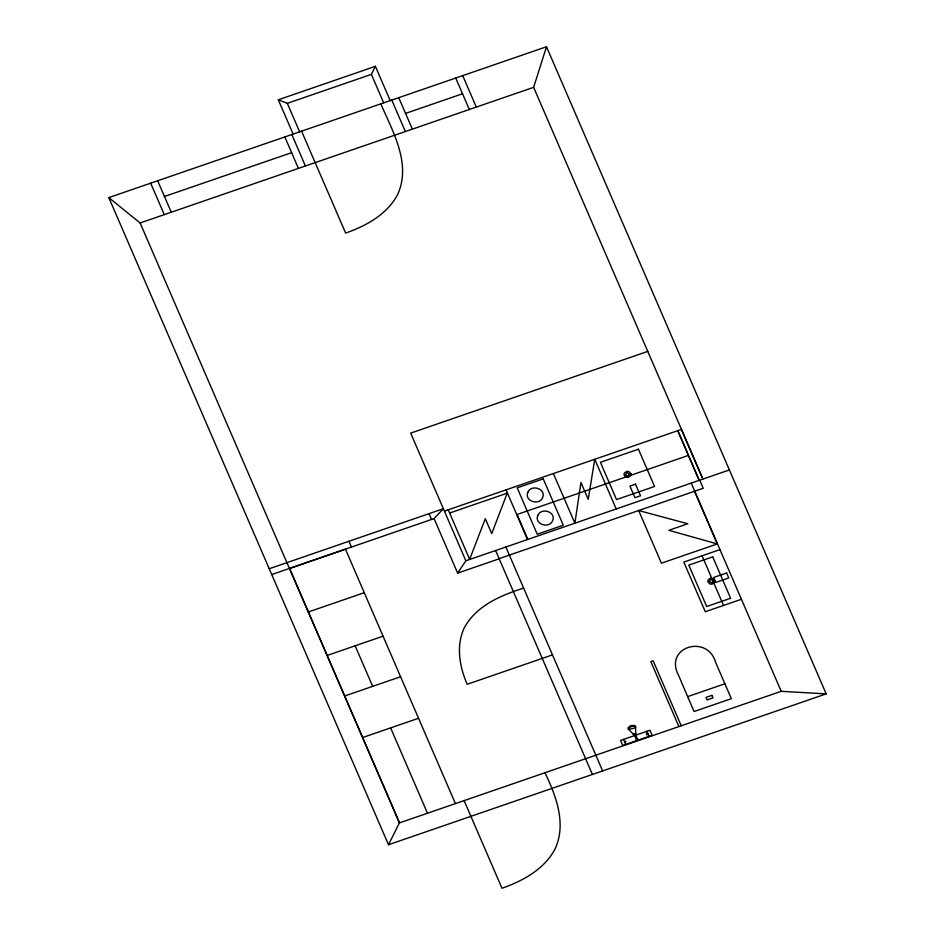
<?xml version="1.0" encoding="UTF-8"?>
<svg xmlns="http://www.w3.org/2000/svg" width="935" height="935" viewBox="0 0 935 935"><rect width="100%" height="100%" fill="white"/><g stroke="black" fill="none" stroke-linecap="round" stroke-linejoin="round"><path stroke-width="1.4" d="M714.772 580.518L714.48 582.388L711.979 584.235L709.875 583.978L707.818 581.745L708.099 579.875L710.623 578.04L714.328 579.501M702.945 479.071L533.64 87.329L546.496 46.75L108.822 197.601L388.504 844.737L826.178 693.887L546.496 46.75M507.343 492.85L491.74 533.616L485.3 518.715L469.65 559.387L448.192 509.715M293.123 134.079L278.303 99.788L287.325 103.341L371.382 74.368L375.391 66.327L390.211 100.618M388.504 844.737L399.397 822.917L781.204 691.316L826.178 693.887M269.233 568.749L443.365 508.722L434.074 518.586L457.647 573.12L465.864 560.778L729.394 469.954M278.303 99.788L375.391 66.327M164.455 196.502L291.638 152.662M405.556 113.404L462.521 93.769M108.822 197.601L140.11 222.962L533.64 87.329M647.768 351.396L410.687 433.115L465.864 560.79M444.394 511.118L681.37 429.422L702.828 479.094M449.618 513.034L507.46 493.096M271.734 574.546L434.074 518.586M688.382 455.438L517.067 514.484L527.808 539.32M308.421 611.957L364.276 592.708M499.126 558.627L703.225 488.28L699.719 480.181M457.647 573.12L499.197 558.803M327.215 655.435L383.069 636.186M523.635 588.127C500.833 595.338 476.324 605.693 464.309 627.747C455.836 645.781 459.482 666.655 467.184 684.28L552.48 654.886M717.285 543.936L661.431 563.186L638.675 510.533L687.809 523.752L668.817 530.297L717.285 543.936L694.53 491.284M719.973 549.605L683.812 562.075L705.282 611.747L741.432 599.277M344.734 695.991L400.601 676.741M362.686 737.516L418.541 718.267M687.657 696.622L694.097 711.512L731.322 698.679L715.672 662.471C707.573 633.708 663.511 646.833 678.541 675.269L687.657 696.622L724.894 683.789M633.264 734.22L635.777 733.356M633.942 735.798L620.536 740.415L622.722 745.464L652.139 735.319L649.954 730.27L636.454 734.922M691.222 483.103L781.204 691.316M702.056 555.787L723.526 605.459M462.708 75.63L476.312 107.081M455.731 78.037L469.323 109.489M616.223 508.967L594.753 459.295L588.232 499.395L580.939 482.507L574.896 523.203L553.368 473.554M681.229 725.77L653.168 660.823L650.842 661.629L678.904 726.577M398.754 97.672L412.347 129.135M391.765 100.08L405.369 131.543M371.382 74.368L383.689 102.862M380.802 103.855C392.805 131.718 411.821 164.244 397.422 194.983C386.739 214.653 366.076 225.931 345.623 233.084L301.573 131.169M646.88 731.334L649.065 736.383M646.786 731.369L648.972 736.418M638.64 739.971C633.731 735.857 636.887 729.732 634.9 725.513L630.646 725.607L628.016 727.886C629.781 732.327 636.396 734.454 636.116 740.847M623.516 739.386L625.702 744.435M506.022 489.788L527.504 539.483M505.858 546.998L602.643 770.931M495.62 550.528L592.404 774.46M287.325 103.341L299.644 131.835M291.825 134.523L305.418 165.986M284.836 136.931L298.44 168.394M544.976 772.742C556.208 796.082 566.809 824.179 554.864 849.366C543.96 869.445 522.864 880.957 501.99 888.25L464.111 800.617M429.025 513.666L431.538 519.463M348.965 541.26L351.466 547.057M455.427 803.597L345.483 549.219L289.628 568.48L399.572 822.858M157.664 180.771L171.257 212.233M355.148 645.816L372.668 686.36M390.62 727.886L427.494 813.228M150.675 183.178L164.279 214.641M140.11 222.962L399.397 822.917M628.32 729.405C643.794 727.196 630.985 723.409 628.32 729.405M629.477 474.033L627.876 476.16L625.492 474.735L627.104 472.619L629.477 474.033M630.961 473.776L630.681 475.634L628.168 477.481L626.064 477.224L624.007 475.003L624.299 473.133L626.812 471.287L628.904 471.544L630.961 473.776M713.276 580.787L711.687 582.902L709.303 581.488L710.904 579.361L713.276 580.787M527.948 492.091C523.822 500.891 538.852 506.057 542.522 497.829C546.659 489.028 531.618 483.874 527.948 492.091M537.929 515.185C533.803 523.997 548.833 529.152 552.515 520.924C556.641 512.123 541.61 506.969 537.929 515.185M646.88 734.641C644.706 733.905 649.591 733.262 646.88 734.641M624.837 741.677C625.386 743.044 627.046 740.029 624.837 741.677M543.258 478.884L517.195 487.86L537.228 534.224L563.291 525.236L543.258 478.884M638.441 449.209L600.422 462.311L616.527 499.57L654.547 486.469L638.441 449.209M635.508 484.178L629.933 486.106L634.935 497.7L640.522 495.772L635.508 484.178M712.727 556.863L688.791 565.114L706.685 606.511L730.609 598.26L712.727 556.863M726.612 573.003L713.58 577.491L715.731 582.458L728.762 577.97L726.612 573.003M711.909 695.371L705.995 697.417L707.082 699.929L712.996 697.884L711.909 695.371M699.24 480.286L677.781 430.614L699.146 480.368"/></g></svg>
